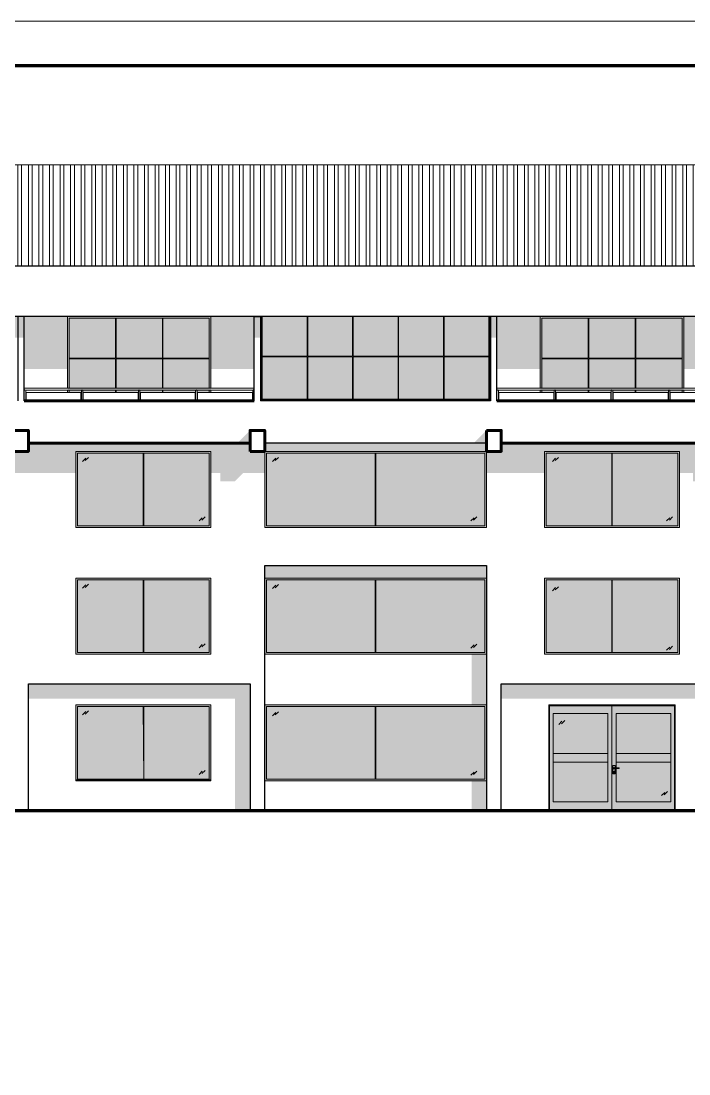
# Model space of a CAD drawing. Header units: inches. Extents: x 140 to 978, y -82 to 38.
# Drawn here: x 844.72 to 860.54, y -52.16 to -27.23 of the extents above; entities that cross this region are included whole.
import ezdxf

# ---------------------------------------------------------------- set-up
doc = ezdxf.new("R2010")
doc.units = ezdxf.units.IN
doc.header["$MEASUREMENT"] = 0
for name, color, linetype, lineweight in [('UNSAAC CUBIERTAS', 22, 'Continuous', 0), ('UNSAAC- ROTULO', 7, 'Continuous', 60), ('UNSAAC-FACHADA (1ER PLANOTYTY', 20, 'Continuous', 60), ('UNSAAC-FACHADA(2DO PLANO)', 7, 'Continuous', 30), ('UNSAAC-LINEA 0.00', 251, 'Continuous', 0), ('UNSAAC-MUEBLE', 254, 'Continuous', 0), ('UNSAAC-SOMBRA', 5, 'Continuous', 0), ('UNSAAC-TEXTURAS', 250, 'Continuous', 0), ('UNSAAC-VARIOS', 30, 'Continuous', 0), ('UNSAAC-VIDRIO', 150, 'Continuous', 30)]:
    doc.layers.add(name, color=color, linetype=linetype, lineweight=lineweight)
pattern_1 = [(37.5, (-346.295782, 0.542984), (-0.00062993358, 0.0192682377), [0, -0.0152, 0, -0.017, 0, -0.01625]), (7.5, (-346.295782, 0.542984), (0.01769776705, 0.02822146065), [0, -0.0082, 0, -0.0137, 0, -0.00525]), (327.5, (-346.308082, 0.542984), (0.03114141862, 5.659054e-05), [0, -0.005, 0, -0.018, 0, -0.0235]), (317.5, (-346.308082, 0.542984), (0.03006126605, 0.00877675565), [0, -0.0025, 0, -0.0118, 0, -0.0135])]
pattern_2 = [(37.5, (-8.997555, 0), (-0.0009449004, 0.02890235654), [0, -0.0228, 0, -0.0255, 0, -0.024375]), (7.5, (-8.997555, 0), (0.0265466506, 0.042332191), [0, -0.0123, 0, -0.02055, 0, -0.007875]), (327.5, (-9.016005, 0), (0.0467121279, 8.48858e-05), [0, -0.0075, 0, -0.027, 0, -0.03525]), (317.5, (-9.016005, 0), (0.045091899, 0.0131651335), [0, -0.00375, 0, -0.0177, 0, -0.02025])]

msp = doc.modelspace()

# ---------------------------------------------------------------- hatches: boundary and pattern name
at = {"layer": 'UNSAAC CUBIERTAS'}
h = msp.add_hatch(dxfattribs=at)
h.set_pattern_fill('STEEL', color=256, scale=2, angle=225, style=0)
h.set_pattern_definition([(270, (676.14612, -38.5623), (0.25, -6e-17), []), (270, (676.2345, -38.6507), (0.25, -6e-17), [])])
h.paths.add_polyline_path([(863.809, -30.633), (844.459, -30.633), (842.196, -31.57), (836.596, -31.57), (833.098, -33.019), (838.046, -33.019), (866.846, -33.019), (869.569, -33.019)])
at = {"layer": 'UNSAAC-LINEA 0.00', "lineweight": 13}
h = msp.add_hatch(color=256, dxfattribs=at)
h.dxf.hatch_style = 1
h.set_gradient(color1=(230, 240, 249), color2=(251, 252, 254), name='HEMISPHERICAL')
h.paths.add_polyline_path([(845.822, -36.02), (849.221, -36.019), (849.221, -34.24), (845.822, -34.241)])
edge = h.paths.add_edge_path()
edge.add_line((850.396, -36.219), (855.846, -36.219))
h = msp.add_hatch(color=256, dxfattribs=at)
h.dxf.hatch_style = 1
h.set_gradient(color1=(230, 240, 249), color2=(251, 252, 254), name='HEMISPHERICAL')
h.paths.add_polyline_path([(849.221, -42.219), (846.021, -42.219), (846.021, -40.419), (849.221, -40.419)])
h.paths.add_polyline_path([(846.021, -37.419), (849.221, -37.419), (849.221, -39.219), (846.021, -39.219)])
h = msp.add_hatch(color=256, dxfattribs=at)
h.dxf.hatch_style = 1
h.set_gradient(color1=(230, 240, 249), color2=(251, 252, 254), name='HEMISPHERICAL')
h.paths.add_polyline_path([(855.746, -39.219), (850.496, -39.219), (850.496, -37.419), (855.746, -37.419)])
h.paths.add_polyline_path([(850.496, -42.219), (855.746, -42.219), (855.746, -40.419), (850.496, -40.419)])
h = msp.add_hatch(color=256, dxfattribs=at)
h.dxf.hatch_style = 1
h.set_gradient(color1=(230, 240, 249), color2=(251, 252, 254), name='HEMISPHERICAL')
h.paths.add_polyline_path([(860.321, -42.219), (857.121, -42.219), (857.121, -40.419), (860.321, -40.419)])
h.paths.add_polyline_path([(860.321, -39.219), (857.121, -39.219), (857.121, -37.419), (860.321, -37.419)])
h = msp.add_hatch(color=256, dxfattribs=at)
h.dxf.hatch_style = 1
h.set_gradient(color1=(230, 240, 249), color2=(251, 252, 254), name='HEMISPHERICAL')
h.paths.add_polyline_path([(849.221, -45.219), (846.022, -45.219), (846.022, -43.419), (849.221, -43.419)])
h = msp.add_hatch(color=256, dxfattribs=at)
h.dxf.hatch_style = 1
h.set_gradient(color1=(230, 240, 249), color2=(251, 252, 254), name='HEMISPHERICAL')
h.paths.add_polyline_path([(850.496, -45.219), (855.746, -45.219), (855.746, -43.419), (850.496, -43.419)])
h = msp.add_hatch(color=256, dxfattribs=at)
h.dxf.hatch_style = 1
h.set_gradient(color1=(230, 240, 249), color2=(251, 252, 254), name='HEMISPHERICAL')
h.paths.add_polyline_path([(860.221, -45.919), (857.221, -45.919), (857.221, -43.419), (860.221, -43.419)])
at = {"layer": 'UNSAAC-SOMBRA', "ltscale": 0.5}
h = msp.add_hatch(dxfattribs=at)
h.set_pattern_fill('AR-SAND', color=256, scale=0.015, style=0)
h.set_pattern_definition(pattern_2)
h.paths.add_polyline_path([(865.846, -34.219), (865.846, -34.726), (861.446, -34.726), (861.446, -35.464), (855.996, -35.464), (855.996, -34.726), (855.846, -34.726), (850.396, -34.726), (850.246, -34.726), (850.246, -35.464), (844.796, -35.464), (844.796, -34.726), (844.646, -34.726), (839.196, -34.726), (839.046, -34.726), (839.046, -35.464), (837.339, -35.464), (837.339, -33.726), (838.046, -33.019), (838.046, -34.219)])
h = msp.add_hatch(dxfattribs=at)
h.set_pattern_fill('AR-SAND', color=256, scale=0.015, style=0)
h.set_pattern_definition(pattern_2)
h.paths.add_polyline_path([(868.309, -37.219), (867.602, -37.926), (865.339, -37.926), (865.139, -38.126), (864.789, -38.126), (864.789, -37.926), (861.189, -37.926), (860.989, -38.126), (860.639, -38.126), (860.639, -37.926), (855.589, -37.926), (855.389, -38.126), (855.039, -38.126), (855.039, -37.926), (849.989, -37.926), (849.789, -38.126), (849.439, -38.126), (849.439, -37.926), (844.389, -37.926), (844.189, -38.126), (843.839, -38.126), (843.839, -37.926), (838.789, -37.926), (838.589, -38.126), (838.239, -38.126), (838.239, -37.926), (833.346, -37.926), (833.346, -37.419), (833.696, -37.419), (833.696, -37.219), (838.646, -37.219), (838.946, -36.919), (838.946, -37.419), (839.296, -37.419), (839.296, -37.219), (844.246, -37.219), (844.546, -36.919), (844.546, -37.419), (844.896, -37.419), (844.896, -37.219), (849.846, -37.219), (850.146, -36.919), (850.146, -37.419), (850.496, -37.419), (850.496, -37.219), (855.446, -37.219), (855.746, -36.919), (855.746, -37.419), (856.096, -37.419), (856.096, -37.219), (861.046, -37.219), (861.346, -36.919), (861.346, -37.419), (861.696, -37.419), (861.696, -37.219), (865.196, -37.219), (865.496, -36.919), (865.496, -37.419), (865.846, -37.419), (865.846, -37.219)])
h = msp.add_hatch(dxfattribs=at)
h.set_pattern_fill('AR-SAND', color=256, scale=0.015, style=0)
h.set_pattern_definition(pattern_2)
h.paths.add_polyline_path([(855.746, -45.919), (855.393, -45.919), (855.393, -40.473), (850.496, -40.473), (850.496, -40.119), (855.746, -40.119)])
h = msp.add_hatch(dxfattribs=at)
h.set_pattern_fill('AR-SAND', color=256, scale=0.015, style=0)
h.set_pattern_definition(pattern_2)
h.paths.add_polyline_path([(850.146, -45.919), (849.793, -45.919), (849.793, -43.273), (844.896, -43.273), (844.896, -42.919), (850.146, -42.919)])
h = msp.add_hatch(dxfattribs=at)
h.set_pattern_fill('AR-SAND', color=256, scale=0.015, style=0)
h.set_pattern_definition(pattern_2)
h.paths.add_polyline_path([(861.346, -45.919), (860.993, -45.919), (860.993, -43.273), (856.096, -43.273), (856.096, -42.919), (861.346, -42.919)])
at = {"layer": 'UNSAAC-TEXTURAS', "ltscale": 0.5}
h = msp.add_hatch(dxfattribs=at)
h.set_pattern_fill('AR-SAND', color=256, scale=0.01, style=0)
h.set_pattern_definition(pattern_1)
h.paths.add_polyline_path([(845.065, -34.042), (845.069, -34.046), (845.069, -34.043)])
h = msp.add_hatch(dxfattribs=at)
h.set_pattern_fill('AR-SAND', color=256, scale=0.01, style=0)
h.set_pattern_definition(pattern_1)
h.paths.add_polyline_path([(846.488, -34.042), (846.492, -34.046), (846.492, -34.043)])
h = msp.add_hatch(dxfattribs=at)
h.set_pattern_fill('AR-SAND', color=256, scale=0.01, style=0)
h.set_pattern_definition(pattern_1)
h.paths.add_polyline_path([(846.494, -34.046), (846.492, -34.043), (846.492, -34.046), (846.494, -34.055)])
h = msp.add_hatch(dxfattribs=at)
h.set_pattern_fill('AR-SAND', color=256, scale=0.01, style=0)
h.set_pattern_definition(pattern_1)
h.paths.add_polyline_path([(847.911, -34.042), (847.915, -34.046), (847.915, -34.043)])
h = msp.add_hatch(dxfattribs=at)
h.set_pattern_fill('AR-SAND', color=256, scale=0.01, style=0)
h.set_pattern_definition(pattern_1)
h.paths.add_polyline_path([(847.917, -34.046), (847.915, -34.043), (847.915, -34.046), (847.917, -34.055)])
h = msp.add_hatch(dxfattribs=at)
h.set_pattern_fill('AR-SAND', color=256, scale=0.01, style=0)
h.set_pattern_definition(pattern_1)
h.paths.add_polyline_path([(849.334, -34.042), (849.338, -34.046), (849.338, -34.043)])
h = msp.add_hatch(dxfattribs=at)
h.set_pattern_fill('AR-SAND', color=256, scale=0.01, style=0)
h.set_pattern_definition(pattern_1)
h.paths.add_polyline_path([(849.34, -34.046), (849.338, -34.043), (849.338, -34.046), (849.34, -34.055)])
h = msp.add_hatch(dxfattribs=at)
h.set_pattern_fill('AR-SAND', color=256, scale=0.01, style=0)
h.set_pattern_definition(pattern_1)
h.paths.add_polyline_path([(850.763, -34.042), (850.757, -34.042), (850.761, -34.043), (850.763, -34.046)])
h = msp.add_hatch(dxfattribs=at)
h.set_pattern_fill('AR-SAND', color=256, scale=0.01, style=0)
h.set_pattern_definition(pattern_1)
h.paths.add_polyline_path([(850.763, -34.021), (850.763, -34.008), (850.76, -34.008)])
h = msp.add_hatch(dxfattribs=at)
h.set_pattern_fill('AR-SAND', color=256, scale=0.01, style=0)
h.set_pattern_definition(pattern_1)
h.paths.add_polyline_path([(856.519, -34.042), (856.513, -34.042), (856.513, -34.046), (856.516, -34.043)])
h = msp.add_hatch(dxfattribs=at)
h.set_pattern_fill('AR-SAND', color=256, scale=0.01, style=0)
h.set_pattern_definition(pattern_1)
h.paths.add_polyline_path([(856.546, -34.043), (856.546, -34.046), (856.548, -34.055), (856.548, -34.046)])
h = msp.add_hatch(dxfattribs=at)
h.set_pattern_fill('AR-SAND', color=256, scale=0.01, style=0)
h.set_pattern_definition(pattern_1)
h.paths.add_polyline_path([(857.538, -34.096), (857.539, -34.096), (857.539, -34.046), (857.538, -34.046)])
h = msp.add_hatch(dxfattribs=at)
h.set_pattern_fill('AR-SAND', color=256, scale=0.01, style=0)
h.set_pattern_definition(pattern_1)
h.paths.add_polyline_path([(857.896, -34.042), (857.9, -34.046), (857.9, -34.043)])
h = msp.add_hatch(dxfattribs=at)
h.set_pattern_fill('AR-SAND', color=256, scale=0.01, style=0)
h.set_pattern_definition(pattern_1)
h.paths.add_polyline_path([(859.25, -34.042), (859.253, -34.046), (859.253, -34.043)])
h = msp.add_hatch(dxfattribs=at)
h.set_pattern_fill('AR-SAND', color=256, scale=0.01, style=0)
h.set_pattern_definition(pattern_1)
h.paths.add_polyline_path([(847.927, -34.295), (847.917, -34.295), (847.917, -34.296), (847.927, -34.296)])
h = msp.add_hatch(dxfattribs=at)
h.set_pattern_fill('AR-SAND', color=256, scale=0.01, style=0)
h.set_pattern_definition(pattern_1)
h.paths.add_polyline_path([(849.295, -34.295), (849.295, -34.296), (849.305, -34.296), (849.305, -34.295)])
h = msp.add_hatch(dxfattribs=at)
h.set_pattern_fill('AR-SAND', color=256, scale=0.01, style=0)
h.set_pattern_definition(pattern_1)
h.paths.add_polyline_path([(849.34, -34.296), (849.35, -34.296), (849.35, -34.295), (849.34, -34.295)])
h = msp.add_hatch(dxfattribs=at)
h.set_pattern_fill('AR-SAND', color=256, scale=0.01, style=0)
h.set_pattern_definition(pattern_1)
h.paths.add_polyline_path([(857.867, -34.295), (857.857, -34.295), (857.857, -34.296), (857.867, -34.296)])
h = msp.add_hatch(dxfattribs=at)
h.set_pattern_fill('AR-SAND', color=256, scale=0.01, style=0)
h.set_pattern_definition(pattern_1)
h.paths.add_polyline_path([(857.912, -34.295), (857.902, -34.295), (857.902, -34.296), (857.912, -34.296)])
h = msp.add_hatch(dxfattribs=at)
h.set_pattern_fill('AR-SAND', color=256, scale=0.01, style=0)
h.set_pattern_definition(pattern_1)
h.paths.add_polyline_path([(859.211, -34.296), (859.221, -34.296), (859.221, -34.295), (859.211, -34.295)])
h = msp.add_hatch(dxfattribs=at)
h.set_pattern_fill('AR-SAND', color=256, scale=0.01, style=0)
h.set_pattern_definition(pattern_1)
h.paths.add_polyline_path([(859.266, -34.295), (859.256, -34.295), (859.256, -34.296), (859.266, -34.296)])
h = msp.add_hatch(dxfattribs=at)
h.set_pattern_fill('AR-SAND', color=256, scale=0.01, style=0)
h.set_pattern_definition(pattern_1)
h.paths.add_polyline_path([(849.638, -43.296), (849.738, -43.296), (849.738, -43.275), (849.737, -43.275), (849.737, -43.295), (849.638, -43.295)])
at = {"layer": 'UNSAAC-VIDRIO', "ltscale": 2.5}
h = msp.add_hatch(color=256, dxfattribs=at)
h.dxf.hatch_style = 1
h.set_gradient(color1=(230, 240, 249), color2=(251, 252, 254), name='HEMISPHERICAL')
h.paths.add_polyline_path([(855.846, -36.219), (850.396, -36.219), (850.396, -34.219), (855.846, -34.219)])
h.paths.add_polyline_path([(860.421, -36.019), (857.021, -36.019), (857.021, -34.219), (860.421, -34.219)])

# ---------------------------------------------------------------- linework, layer by layer
at = {"layer": 'UNSAAC CUBIERTAS'}
msp.add_line((844.459, -30.633), (863.809, -30.633), dxfattribs=at)
msp.add_lwpolyline([(863.809, -30.633), (844.459, -30.633), (842.196, -31.57), (836.596, -31.57), (833.098, -33.019), (838.046, -33.019), (866.846, -33.019), (869.569, -33.019)], close=True, dxfattribs=at)
at = {"layer": 'UNSAAC- ROTULO', "color": 5, "lineweight": 0, "flags": 128}
msp.add_lwpolyline([(821.722, -27.226), (886.222, -27.226), (886.222, -72.976), (821.722, -72.976)], close=True, dxfattribs=at)
at = {"layer": 'UNSAAC- ROTULO', "lineweight": 70, "flags": 128}
msp.add_lwpolyline([(823.222, -28.276), (884.722, -28.276), (884.722, -71.026), (823.222, -71.026)], close=True, dxfattribs=at)
at = {"layer": 'UNSAAC-FACHADA (1ER PLANOTYTY'}
for points in [[(844.796, -36.219), (850.246, -36.219)], [(855.996, -36.219), (861.446, -36.219)], [(850.146, -37.219), (844.896, -37.219)], [(861.346, -37.219), (856.096, -37.219)]]:
    msp.add_lwpolyline(points, dxfattribs=at)
for points in [[(844.546, -36.919), (844.896, -36.919), (844.896, -37.419), (844.546, -37.419)], [(850.146, -37.419), (850.496, -37.419), (850.496, -36.919), (850.146, -36.919)], [(855.746, -36.919), (856.096, -36.919), (856.096, -37.419), (855.746, -37.419)]]:
    msp.add_lwpolyline(points, close=True, dxfattribs=at)
at = {"layer": 'UNSAAC-FACHADA(2DO PLANO)'}
msp.add_lwpolyline([(838.046, -33.019), (866.846, -33.019), (866.846, -34.219), (838.046, -34.219)], close=True, dxfattribs=at)
for points in [[(844.796, -36.219), (844.796, -34.219), (844.646, -34.219), (844.646, -36.219)], [(850.246, -36.219), (850.246, -34.219), (850.396, -34.219), (850.396, -36.219)], [(855.996, -36.219), (855.996, -34.219), (855.846, -34.219), (855.846, -36.219)], [(861.346, -37.219), (856.096, -37.219), (856.096, -37.419), (855.746, -37.419), (855.746, -37.219), (850.496, -37.219), (850.496, -37.419), (850.146, -37.419), (850.146, -37.219), (844.896, -37.219), (844.896, -37.419), (844.546, -37.419)], [(844.546, -45.919), (844.896, -45.919), (844.896, -42.919), (850.146, -42.919), (850.146, -45.919), (850.496, -45.919), (850.496, -40.119), (855.746, -40.119), (855.746, -45.919), (856.096, -45.919), (856.096, -42.919), (861.346, -42.919)]]:
    msp.add_lwpolyline(points, dxfattribs=at)
at = {"layer": 'UNSAAC-LINEA 0.00', "lineweight": 13}
for p, q in [((845.821, -34.219), (845.821, -35.919)), ((845.822, -34.22), (849.22, -34.22)), ((845.822, -34.24), (845.822, -34.22)), ((845.822, -35.919), (845.822, -34.24)), ((845.862, -35.212), (845.862, -34.26)), ((845.862, -34.26), (846.958, -34.26)), ((846.958, -34.26), (846.958, -35.212)), ((846.973, -34.26), (846.958, -34.26)), ((846.973, -34.26), (848.069, -34.26)), ((846.973, -35.212), (846.973, -34.26)), ((848.084, -34.26), (848.069, -34.26)), ((848.069, -34.26), (848.069, -35.212)), ((848.084, -34.26), (849.18, -34.26)), ((848.084, -35.212), (848.084, -34.26)), ((849.18, -34.26), (849.18, -35.212)), ((849.22, -34.22), (849.22, -34.24)), ((849.22, -35.919), (849.22, -34.24)), ((849.221, -35.919), (849.221, -34.219)), ((850.417, -34.219), (850.417, -36.198)), ((850.437, -34.219), (850.437, -35.162)), ((851.499, -35.162), (851.499, -34.219)), ((851.514, -34.219), (851.514, -35.162)), ((852.575, -35.162), (852.575, -34.219)), ((852.59, -34.219), (852.59, -35.162)), ((853.652, -35.162), (853.652, -34.219)), ((853.667, -34.219), (853.667, -35.162)), ((854.729, -35.162), (854.729, -34.219)), ((854.744, -34.219), (854.744, -35.162)), ((855.805, -35.162), (855.805, -34.219)), ((855.825, -36.198), (855.825, -34.219)), ((857.021, -34.219), (857.021, -35.919)), ((857.022, -34.22), (860.42, -34.22)), ((857.022, -34.24), (857.022, -34.22)), ((857.022, -35.919), (857.022, -34.24)), ((857.062, -35.212), (857.062, -34.26)), ((857.062, -34.26), (858.158, -34.26)), ((858.158, -34.26), (858.158, -35.212)), ((858.173, -34.26), (858.158, -34.26)), ((858.173, -34.26), (859.269, -34.26)), ((858.173, -35.212), (858.173, -34.26)), ((859.284, -34.26), (859.269, -34.26)), ((859.269, -34.26), (859.269, -35.212)), ((859.284, -34.26), (860.38, -34.26)), ((859.284, -35.212), (859.284, -34.26)), ((860.38, -34.26), (860.38, -35.212)), ((860.42, -34.22), (860.42, -34.24)), ((860.42, -35.919), (860.42, -34.24)), ((860.421, -35.919), (860.421, -34.219)), ((845.862, -35.212), (845.862, -35.227)), ((846.958, -35.212), (845.862, -35.212)), ((845.862, -35.919), (845.862, -35.227)), ((846.958, -35.227), (845.862, -35.227)), ((846.958, -35.227), (846.958, -35.919)), ((848.069, -35.212), (846.973, -35.212)), ((846.973, -35.227), (848.069, -35.227)), ((846.973, -35.919), (846.973, -35.227)), ((848.069, -35.227), (848.069, -35.919)), ((848.084, -35.212), (849.18, -35.212)), ((848.084, -35.227), (849.18, -35.227)), ((848.084, -35.919), (848.084, -35.227)), ((849.18, -35.227), (849.18, -35.212)), ((849.18, -35.227), (849.18, -35.919)), ((850.437, -35.177), (850.437, -35.162)), ((851.499, -35.162), (850.437, -35.162)), ((850.437, -35.177), (850.437, -36.178)), ((851.499, -35.177), (850.437, -35.177)), ((851.499, -36.178), (851.499, -35.177)), ((852.575, -35.162), (851.514, -35.162)), ((851.514, -35.177), (852.575, -35.177)), ((851.514, -35.177), (851.514, -36.178)), ((852.575, -36.178), (852.575, -35.177)), ((853.652, -35.162), (852.59, -35.162)), ((852.59, -35.177), (853.652, -35.177)), ((852.59, -35.177), (852.59, -36.178)), ((853.652, -36.178), (853.652, -35.177)), ((853.667, -35.162), (854.729, -35.162)), ((853.667, -35.177), (854.729, -35.177)), ((853.667, -35.177), (853.667, -36.178)), ((854.729, -36.178), (854.729, -35.177)), ((854.744, -35.162), (855.805, -35.162)), ((855.805, -35.177), (854.744, -35.177)), ((854.744, -35.177), (854.744, -36.178)), ((855.805, -35.162), (855.805, -35.177)), ((855.805, -36.178), (855.805, -35.177)), ((857.062, -35.212), (857.062, -35.227)), ((858.158, -35.212), (857.062, -35.212)), ((857.062, -35.919), (857.062, -35.227)), ((858.158, -35.227), (857.062, -35.227)), ((858.158, -35.227), (858.158, -35.919)), ((859.269, -35.212), (858.173, -35.212)), ((858.173, -35.227), (859.269, -35.227)), ((858.173, -35.919), (858.173, -35.227)), ((859.269, -35.227), (859.269, -35.919)), ((859.284, -35.212), (860.38, -35.212)), ((859.284, -35.227), (860.38, -35.227)), ((859.284, -35.919), (859.284, -35.227)), ((860.38, -35.227), (860.38, -35.212)), ((860.38, -35.227), (860.38, -35.919)), ((850.246, -35.919), (844.796, -35.919)), ((846.15, -35.969), (844.831, -35.969)), ((844.841, -36.019), (846.14, -36.019)), ((845.821, -35.969), (845.821, -36.019)), ((845.822, -36.019), (845.822, -35.969)), ((845.862, -36.019), (845.862, -35.969)), ((846.14, -36.219), (846.14, -36.019)), ((846.15, -35.969), (846.152, -35.967)), ((846.15, -35.969), (846.15, -36.219)), ((846.156, -35.966), (846.152, -35.967)), ((846.156, -35.966), (846.159, -35.963)), ((846.168, -35.961), (846.159, -35.963)), ((846.176, -35.963), (846.168, -35.961)), ((846.179, -35.966), (846.176, -35.963)), ((846.179, -35.966), (846.183, -35.967)), ((846.185, -35.969), (846.183, -35.967)), ((846.185, -35.969), (846.185, -36.219)), ((847.504, -35.969), (846.185, -35.969)), ((846.195, -36.019), (847.494, -36.019)), ((846.195, -36.219), (846.195, -36.019)), ((846.958, -35.969), (846.958, -36.019)), ((846.973, -36.019), (846.973, -35.969)), ((847.494, -36.219), (847.494, -36.019)), ((847.504, -35.969), (847.506, -35.967)), ((847.504, -35.969), (847.504, -36.219)), ((847.51, -35.966), (847.506, -35.967)), ((847.51, -35.966), (847.513, -35.963)), ((847.521, -35.961), (847.513, -35.963)), ((847.53, -35.963), (847.521, -35.961)), ((847.533, -35.966), (847.53, -35.963)), ((847.533, -35.966), (847.536, -35.967)), ((847.539, -35.969), (847.536, -35.967)), ((847.539, -35.969), (847.539, -36.219)), ((848.858, -35.969), (847.539, -35.969)), ((847.549, -36.019), (848.848, -36.019)), ((847.549, -36.219), (847.549, -36.019)), ((848.069, -35.969), (848.069, -36.019)), ((848.084, -36.019), (848.084, -35.969)), ((848.848, -36.219), (848.848, -36.019)), ((848.858, -35.969), (848.86, -35.967)), ((848.858, -35.969), (848.858, -36.219)), ((848.864, -35.966), (848.86, -35.967)), ((848.864, -35.966), (848.866, -35.963)), ((848.875, -35.961), (848.866, -35.963)), ((848.884, -35.963), (848.875, -35.961)), ((848.886, -35.966), (848.884, -35.963)), ((848.886, -35.966), (848.89, -35.967)), ((848.893, -35.969), (848.89, -35.967)), ((848.893, -35.969), (848.893, -36.219)), ((850.211, -35.969), (848.893, -35.969)), ((848.903, -36.019), (850.201, -36.019)), ((848.903, -36.219), (848.903, -36.019)), ((849.18, -35.969), (849.18, -36.019)), ((849.22, -36.019), (849.22, -35.969)), ((849.221, -36.019), (849.221, -35.969)), ((861.446, -35.919), (855.996, -35.919)), ((857.35, -35.969), (856.031, -35.969)), ((856.041, -36.019), (857.34, -36.019)), ((857.021, -35.969), (857.021, -36.019)), ((857.022, -36.019), (857.022, -35.969)), ((857.062, -36.019), (857.062, -35.969)), ((857.34, -36.219), (857.34, -36.019)), ((857.35, -35.969), (857.352, -35.967)), ((857.35, -35.969), (857.35, -36.219)), ((857.356, -35.966), (857.352, -35.967)), ((857.356, -35.966), (857.359, -35.963)), ((857.368, -35.961), (857.359, -35.963)), ((857.376, -35.963), (857.368, -35.961)), ((857.379, -35.966), (857.376, -35.963)), ((857.379, -35.966), (857.383, -35.967)), ((857.385, -35.969), (857.383, -35.967)), ((857.385, -35.969), (857.385, -36.219)), ((858.704, -35.969), (857.385, -35.969)), ((857.395, -36.019), (858.694, -36.019)), ((857.395, -36.219), (857.395, -36.019)), ((858.158, -35.969), (858.158, -36.019)), ((858.173, -36.019), (858.173, -35.969)), ((858.694, -36.219), (858.694, -36.019)), ((858.704, -35.969), (858.706, -35.967)), ((858.704, -35.969), (858.704, -36.219)), ((858.71, -35.966), (858.706, -35.967)), ((858.71, -35.966), (858.713, -35.963)), ((858.721, -35.961), (858.713, -35.963)), ((858.73, -35.963), (858.721, -35.961)), ((858.733, -35.966), (858.73, -35.963)), ((858.733, -35.966), (858.736, -35.967)), ((858.739, -35.969), (858.736, -35.967)), ((858.739, -35.969), (858.739, -36.219)), ((860.058, -35.969), (858.739, -35.969)), ((858.749, -36.019), (860.048, -36.019)), ((858.749, -36.219), (858.749, -36.019)), ((859.269, -35.969), (859.269, -36.019)), ((859.284, -36.019), (859.284, -35.969)), ((860.048, -36.219), (860.048, -36.019)), ((860.058, -35.969), (860.06, -35.967)), ((860.058, -35.969), (860.058, -36.219)), ((860.064, -35.966), (860.06, -35.967)), ((860.064, -35.966), (860.066, -35.963)), ((860.075, -35.961), (860.066, -35.963)), ((860.084, -35.963), (860.075, -35.961)), ((860.086, -35.966), (860.084, -35.963)), ((860.086, -35.966), (860.09, -35.967)), ((860.093, -35.969), (860.09, -35.967)), ((860.093, -35.969), (860.093, -36.219)), ((861.411, -35.969), (860.093, -35.969)), ((860.103, -36.019), (861.401, -36.019)), ((860.103, -36.219), (860.103, -36.019)), ((860.38, -35.969), (860.38, -36.019)), ((860.42, -36.019), (860.42, -35.969)), ((860.421, -36.019), (860.421, -35.969)), ((846.15, -36.178), (846.14, -36.178)), ((846.15, -36.218), (846.14, -36.218)), ((846.195, -36.178), (846.185, -36.178)), ((846.195, -36.218), (846.185, -36.218)), ((847.504, -36.178), (847.494, -36.178)), ((847.504, -36.218), (847.494, -36.218)), ((847.549, -36.178), (847.539, -36.178)), ((847.549, -36.218), (847.539, -36.218)), ((848.858, -36.178), (848.848, -36.178)), ((848.858, -36.218), (848.848, -36.218)), ((848.903, -36.178), (848.893, -36.178)), ((848.903, -36.218), (848.893, -36.218)), ((850.417, -36.198), (855.825, -36.198)), ((850.437, -36.178), (851.499, -36.178)), ((851.514, -36.178), (851.499, -36.178)), ((851.514, -36.178), (852.575, -36.178)), ((852.59, -36.178), (852.575, -36.178)), ((852.59, -36.178), (853.652, -36.178)), ((853.667, -36.178), (853.652, -36.178)), ((853.667, -36.178), (854.729, -36.178)), ((854.744, -36.178), (854.729, -36.178)), ((854.744, -36.178), (855.805, -36.178)), ((849.221, -37.419), (846.021, -37.419)), ((846.021, -37.419), (846.021, -39.219)), ((846.062, -39.178), (846.062, -37.46)), ((846.062, -37.46), (847.614, -37.46)), ((847.614, -39.178), (847.614, -37.46)), ((847.614, -37.46), (847.629, -37.46)), ((847.629, -37.46), (847.629, -39.178)), ((847.629, -37.46), (849.18, -37.46)), ((849.18, -37.46), (849.18, -39.178)), ((849.221, -39.219), (849.221, -37.419)), ((850.496, -39.219), (850.496, -37.419)), ((855.746, -37.419), (850.496, -37.419)), ((850.537, -39.178), (850.537, -37.46)), ((850.537, -37.46), (853.114, -37.46)), ((853.114, -39.178), (853.114, -37.46)), ((853.114, -37.46), (853.129, -37.46)), ((853.129, -37.46), (853.129, -39.178)), ((853.129, -37.46), (855.705, -37.46)), ((855.705, -37.46), (855.705, -39.178)), ((855.746, -39.219), (855.746, -37.419)), ((860.321, -37.419), (857.121, -37.419)), ((857.121, -37.419), (857.121, -39.219)), ((858.714, -37.46), (857.162, -37.46)), ((857.162, -37.46), (857.162, -39.178)), ((858.729, -37.46), (858.714, -37.46)), ((858.714, -37.46), (858.714, -39.178)), ((858.729, -39.178), (858.729, -37.46)), ((860.28, -37.46), (858.729, -37.46)), ((860.28, -39.178), (860.28, -37.46)), ((860.321, -39.219), (860.321, -37.419)), ((846.021, -39.219), (849.221, -39.219)), ((847.614, -39.178), (846.062, -39.178)), ((847.629, -39.178), (847.614, -39.178)), ((849.18, -39.178), (847.629, -39.178)), ((850.496, -39.219), (855.746, -39.219)), ((853.114, -39.178), (850.537, -39.178)), ((853.129, -39.178), (853.114, -39.178)), ((855.705, -39.178), (853.129, -39.178)), ((857.121, -39.219), (860.321, -39.219)), ((857.162, -39.178), (858.714, -39.178)), ((858.714, -39.178), (858.729, -39.178)), ((858.729, -39.178), (860.28, -39.178)), ((855.746, -40.419), (855.746, -40.119)), ((849.221, -40.419), (846.021, -40.419)), ((846.021, -40.419), (846.021, -42.219)), ((846.062, -42.178), (846.062, -40.46)), ((846.062, -40.46), (847.614, -40.46)), ((847.614, -42.178), (847.614, -40.46)), ((847.614, -40.46), (847.629, -40.46)), ((847.629, -40.46), (847.629, -42.178)), ((847.629, -40.46), (849.18, -40.46)), ((849.18, -40.46), (849.18, -42.178)), ((849.221, -42.219), (849.221, -40.419)), ((850.496, -42.919), (850.496, -40.419)), ((850.537, -42.178), (850.537, -40.46)), ((850.537, -40.46), (853.114, -40.46)), ((853.114, -42.178), (853.114, -40.46)), ((853.114, -40.46), (853.129, -40.46)), ((853.129, -40.46), (853.129, -42.178)), ((853.129, -40.46), (855.705, -40.46)), ((855.705, -40.46), (855.705, -42.178)), ((855.746, -42.919), (855.746, -40.419)), ((860.321, -40.419), (857.121, -40.419)), ((857.121, -40.419), (857.121, -42.219)), ((858.714, -40.46), (857.162, -40.46)), ((857.162, -40.46), (857.162, -42.178)), ((858.729, -40.46), (858.714, -40.46)), ((858.714, -40.46), (858.714, -42.178)), ((858.729, -42.178), (858.729, -40.46)), ((860.28, -40.46), (858.729, -40.46)), ((860.28, -42.178), (860.28, -40.46)), ((860.321, -42.219), (860.321, -40.419)), ((846.021, -42.219), (849.221, -42.219)), ((847.614, -42.178), (846.062, -42.178)), ((847.629, -42.178), (847.614, -42.178)), ((849.18, -42.178), (847.629, -42.178)), ((850.496, -42.219), (855.746, -42.219)), ((853.114, -42.178), (850.537, -42.178)), ((853.129, -42.178), (853.114, -42.178)), ((855.705, -42.178), (853.129, -42.178)), ((857.121, -42.219), (860.321, -42.219)), ((857.162, -42.178), (858.714, -42.178)), ((858.714, -42.178), (858.729, -42.178)), ((858.729, -42.178), (860.28, -42.178)), ((850.496, -43.419), (850.496, -42.919)), ((855.746, -43.419), (855.746, -42.919)), ((849.22, -43.42), (846.022, -43.42)), ((846.022, -43.42), (846.022, -43.44)), ((846.022, -45.198), (846.022, -43.44)), ((849.22, -43.44), (849.22, -43.42)), ((849.22, -45.198), (849.22, -43.44)), ((850.496, -45.919), (850.496, -43.419)), ((855.745, -43.42), (850.497, -43.42)), ((850.497, -43.42), (850.497, -43.44)), ((850.497, -45.198), (850.497, -43.44)), ((853.114, -43.46), (850.537, -43.46)), ((850.537, -43.46), (850.537, -45.178)), ((853.129, -43.46), (853.114, -43.46)), ((853.114, -43.46), (853.114, -45.178)), ((853.129, -45.178), (853.129, -43.46)), ((855.705, -43.46), (853.129, -43.46)), ((855.705, -45.178), (855.705, -43.46)), ((855.745, -43.44), (855.745, -43.42)), ((855.745, -45.198), (855.745, -43.44)), ((855.746, -45.919), (855.746, -43.419)), ((857.221, -43.439), (857.221, -43.419)), ((857.221, -43.419), (860.221, -43.419)), ((857.221, -45.919), (857.221, -43.439)), ((857.241, -43.439), (857.241, -45.919)), ((860.201, -43.439), (857.241, -43.439)), ((857.329, -45.719), (857.329, -43.627)), ((857.329, -43.627), (858.621, -43.627)), ((858.621, -43.627), (858.621, -45.719)), ((858.721, -43.439), (858.721, -45.919)), ((858.821, -43.627), (858.821, -44.909)), ((860.113, -43.627), (858.821, -43.627)), ((860.113, -45.719), (860.113, -43.627)), ((860.201, -45.919), (860.201, -43.439)), ((860.221, -43.419), (860.221, -43.439)), ((860.221, -43.439), (860.221, -45.919)), ((858.621, -44.573), (857.329, -44.573)), ((858.821, -44.573), (860.113, -44.573)), ((857.329, -44.773), (858.621, -44.773)), ((858.743, -44.859), (858.8, -44.859)), ((858.743, -45.049), (858.743, -44.859)), ((858.8, -44.859), (858.8, -44.909)), ((860.113, -44.773), (858.821, -44.773)), ((858.8, -45.049), (858.743, -45.049)), ((858.749, -45.014), (858.752, -45.003)), ((858.752, -45.025), (858.749, -45.014)), ((858.751, -45.014), (858.754, -45.004)), ((858.754, -45.024), (858.751, -45.014)), ((858.752, -45.003), (858.76, -44.995)), ((858.76, -45.033), (858.752, -45.025)), ((858.754, -45.004), (858.761, -44.997)), ((858.761, -45.032), (858.754, -45.024)), ((858.758, -44.919), (858.76, -44.913)), ((858.76, -44.926), (858.758, -44.919)), ((858.759, -44.919), (858.761, -44.913)), ((858.761, -44.925), (858.759, -44.919)), ((858.76, -44.913), (858.765, -44.908)), ((858.765, -44.931), (858.76, -44.926)), ((858.76, -44.995), (858.771, -44.992)), ((858.771, -45.036), (858.76, -45.033)), ((858.761, -44.913), (858.765, -44.909)), ((858.761, -44.919), (858.764, -44.912)), ((858.764, -44.926), (858.761, -44.919)), ((858.765, -44.93), (858.761, -44.925)), ((858.761, -44.997), (858.771, -44.994)), ((858.771, -45.034), (858.761, -45.032)), ((858.763, -44.919), (858.766, -44.912)), ((858.766, -44.926), (858.763, -44.919)), ((858.763, -45.005), (858.766, -45)), ((858.766, -45.011), (858.763, -45.005)), ((858.764, -44.912), (858.771, -44.909)), ((858.771, -44.929), (858.764, -44.926)), ((858.764, -45.005), (858.766, -45)), ((858.766, -45.01), (858.764, -45.005)), ((858.765, -44.908), (858.771, -44.906)), ((858.765, -44.909), (858.771, -44.907)), ((858.771, -44.931), (858.765, -44.93)), ((858.771, -44.932), (858.765, -44.931)), ((858.766, -45), (858.771, -44.997)), ((858.766, -45), (858.771, -44.998)), ((858.771, -45.012), (858.766, -45.01)), ((858.771, -45.013), (858.766, -45.011)), ((858.77, -44.919), (858.772, -44.912)), ((858.772, -44.926), (858.77, -44.919)), ((858.771, -44.906), (858.778, -44.908)), ((858.771, -44.907), (858.777, -44.909)), ((858.771, -44.909), (858.773, -44.909)), ((858.771, -44.929), (858.773, -44.929)), ((858.777, -44.93), (858.771, -44.931)), ((858.778, -44.931), (858.771, -44.932)), ((858.771, -44.992), (858.782, -44.995)), ((858.771, -44.994), (858.781, -44.997)), ((858.771, -44.997), (858.777, -45)), ((858.771, -44.998), (858.776, -45)), ((858.776, -45.01), (858.771, -45.012)), ((858.777, -45.011), (858.771, -45.013)), ((858.781, -45.032), (858.771, -45.034)), ((858.782, -45.033), (858.771, -45.036)), ((858.773, -44.909), (858.777, -44.909)), ((858.773, -44.929), (858.777, -44.929)), ((858.776, -45), (858.778, -45.005)), ((858.778, -45.005), (858.776, -45.01)), ((858.777, -44.909), (858.778, -44.909)), ((858.777, -44.909), (858.784, -44.909)), ((858.778, -44.929), (858.777, -44.93)), ((858.777, -44.929), (858.784, -44.929)), ((858.777, -45), (858.779, -45.005)), ((858.779, -45.005), (858.777, -45.011)), ((858.778, -44.908), (858.779, -44.909)), ((858.779, -44.929), (858.778, -44.931)), ((858.78, -44.919), (858.781, -44.912)), ((858.781, -44.926), (858.78, -44.919)), ((858.781, -44.997), (858.789, -45.004)), ((858.789, -45.024), (858.781, -45.032)), ((858.782, -44.995), (858.79, -45.003)), ((858.79, -45.025), (858.782, -45.033)), ((858.784, -44.909), (858.791, -44.909)), ((858.784, -44.929), (858.791, -44.929)), ((858.789, -45.004), (858.791, -45.014)), ((858.791, -45.014), (858.789, -45.024)), ((858.79, -45.003), (858.793, -45.014)), ((858.793, -45.014), (858.79, -45.025)), ((858.791, -44.909), (858.861, -44.909)), ((858.791, -44.929), (858.861, -44.929)), ((858.8, -44.929), (858.8, -45.049)), ((858.821, -44.929), (858.821, -45.719)), ((858.861, -44.909), (858.869, -44.909)), ((858.861, -44.929), (858.869, -44.929)), ((858.869, -44.909), (858.875, -44.909)), ((858.869, -44.929), (858.875, -44.929)), ((858.873, -44.919), (858.872, -44.912)), ((858.872, -44.926), (858.873, -44.919)), ((858.875, -44.909), (858.88, -44.909)), ((858.875, -44.929), (858.88, -44.929)), ((858.88, -44.909), (858.881, -44.909)), ((858.88, -44.929), (858.881, -44.929)), ((858.888, -44.912), (858.881, -44.909)), ((858.883, -44.919), (858.881, -44.912)), ((858.881, -44.926), (858.883, -44.919)), ((858.881, -44.929), (858.888, -44.926)), ((858.889, -44.919), (858.886, -44.912)), ((858.886, -44.926), (858.889, -44.919)), ((858.891, -44.919), (858.888, -44.912)), ((858.888, -44.926), (858.891, -44.919)), ((846.022, -45.218), (846.022, -45.198)), ((846.022, -45.218), (849.22, -45.218)), ((849.22, -45.218), (849.22, -45.198)), ((850.496, -45.219), (855.746, -45.219)), ((850.497, -45.218), (850.497, -45.198)), ((850.497, -45.218), (855.745, -45.218)), ((850.537, -45.178), (853.114, -45.178)), ((853.114, -45.178), (853.129, -45.178)), ((853.129, -45.178), (855.705, -45.178)), ((855.745, -45.218), (855.745, -45.198)), ((858.621, -45.719), (857.329, -45.719)), ((858.821, -45.719), (860.113, -45.719))]:
    msp.add_line(p, q, dxfattribs=at)
for points in [[(845.822, -34.24), (845.821, -35.919)], [(849.221, -34.24), (849.22, -35.919)], [(857.022, -34.24), (857.021, -35.919)], [(860.422, -34.24), (860.421, -35.919)], [(845.821, -35.969), (845.821, -36.019)], [(849.22, -35.969), (849.22, -36.019)], [(857.021, -35.969), (857.021, -36.019)], [(860.421, -35.969), (860.421, -36.019)], [(850.396, -36.219), (855.846, -36.219)], [(855.746, -37.219), (850.496, -37.219)], [(846.256, -37.576), (846.178, -37.654)], [(846.321, -37.559), (846.243, -37.636)], [(850.755, -37.576), (850.677, -37.654)], [(850.819, -37.559), (850.742, -37.636)], [(857.386, -37.576), (857.308, -37.654)], [(857.45, -37.559), (857.373, -37.636)], [(849.015, -38.988), (848.938, -39.065)], [(849.08, -38.97), (849.003, -39.047)], [(855.456, -38.988), (855.378, -39.065)], [(855.52, -38.97), (855.443, -39.047)], [(860.092, -38.988), (860.015, -39.065)], [(860.157, -38.97), (860.08, -39.047)], [(846.256, -40.577), (846.178, -40.655)], [(846.321, -40.559), (846.243, -40.637)], [(850.755, -40.586), (850.677, -40.663)], [(850.819, -40.568), (850.742, -40.645)], [(857.386, -40.639), (857.308, -40.716)], [(857.45, -40.621), (857.373, -40.698)], [(849.015, -41.989), (848.938, -42.066)], [(849.08, -41.971), (849.003, -42.048)], [(855.456, -41.997), (855.378, -42.074)], [(860.092, -42.05), (860.015, -42.127)], [(860.157, -42.032), (860.08, -42.11)], [(846.021, -43.419), (846.021, -45.219), (849.221, -45.219), (849.221, -43.419)], [(846.256, -43.576), (846.178, -43.654)], [(846.321, -43.559), (846.243, -43.636)], [(847.629, -43.46), (847.629, -45.178), (849.18, -45.178), (849.18, -43.46), (847.629, -43.46), (847.614, -43.46)], [(850.755, -43.599), (850.677, -43.677)], [(850.819, -43.582), (850.742, -43.659)], [(857.535, -43.807), (857.458, -43.884)], [(857.6, -43.789), (857.523, -43.866)], [(849.015, -44.988), (848.938, -45.065)], [(849.08, -44.97), (849.003, -45.047)], [(855.456, -45.011), (855.378, -45.088)], [(855.52, -44.993), (855.443, -45.07)], [(859.969, -45.491), (859.892, -45.568)], [(860.034, -45.473), (859.957, -45.55)]]:
    msp.add_lwpolyline(points, dxfattribs=at)
for points in [[(846.021, -37.419), (849.221, -37.419), (849.221, -39.219), (846.021, -39.219)], [(855.746, -39.219), (850.496, -39.219), (850.496, -37.419), (855.746, -37.419)], [(860.321, -39.219), (857.121, -39.219), (857.121, -37.419), (860.321, -37.419)], [(849.221, -42.219), (846.021, -42.219), (846.021, -40.419), (849.221, -40.419)], [(850.496, -42.219), (855.746, -42.219), (855.746, -40.419), (850.496, -40.419)], [(860.321, -42.219), (857.121, -42.219), (857.121, -40.419), (860.321, -40.419)], [(846.022, -45.198), (849.221, -45.198), (849.221, -43.419), (846.022, -43.419)], [(847.614, -43.46), (846.062, -43.46), (846.062, -45.178), (847.614, -45.178), (847.629, -45.178)], [(850.496, -45.219), (855.746, -45.219), (855.746, -43.419), (850.496, -43.419)], [(860.221, -45.919), (857.221, -45.919), (857.221, -43.419), (860.221, -43.419)]]:
    msp.add_lwpolyline(points, close=True, dxfattribs=at)
at = {"layer": 'UNSAAC-MUEBLE', "lineweight": 13}
for p, q in [((844.796, -35.969), (844.799, -35.967)), ((844.802, -35.966), (844.799, -35.967)), ((844.802, -35.966), (844.805, -35.963)), ((844.814, -35.961), (844.805, -35.963)), ((844.823, -35.963), (844.814, -35.961)), ((844.825, -35.966), (844.823, -35.963)), ((844.825, -35.966), (844.829, -35.967)), ((844.831, -35.969), (844.829, -35.967)), ((844.831, -35.969), (844.831, -36.219)), ((844.841, -36.219), (844.841, -36.019)), ((850.201, -36.219), (850.201, -36.019)), ((850.211, -35.969), (850.214, -35.967)), ((850.211, -35.969), (850.211, -36.219)), ((850.217, -35.966), (850.214, -35.967)), ((850.217, -35.966), (850.22, -35.963)), ((850.229, -35.961), (850.22, -35.963)), ((850.238, -35.963), (850.229, -35.961)), ((850.24, -35.966), (850.238, -35.963)), ((850.24, -35.966), (850.244, -35.967)), ((850.246, -35.969), (850.244, -35.967)), ((850.246, -35.944), (850.246, -35.932)), ((850.246, -35.957), (850.246, -35.944)), ((855.996, -35.945), (855.996, -35.944)), ((855.996, -35.944), (855.996, -35.944)), ((855.996, -35.969), (855.999, -35.967)), ((856.002, -35.966), (855.999, -35.967)), ((856.002, -35.966), (856.005, -35.963)), ((856.014, -35.961), (856.005, -35.963)), ((856.023, -35.963), (856.014, -35.961)), ((856.025, -35.966), (856.023, -35.963)), ((856.025, -35.966), (856.029, -35.967)), ((856.031, -35.969), (856.029, -35.967)), ((856.031, -35.969), (856.031, -36.219)), ((856.041, -36.219), (856.041, -36.019)), ((857.35, -36.178), (857.34, -36.178)), ((857.35, -36.218), (857.34, -36.218)), ((857.395, -36.178), (857.385, -36.178)), ((857.395, -36.218), (857.385, -36.218)), ((858.704, -36.178), (858.694, -36.178)), ((858.704, -36.218), (858.694, -36.218)), ((858.749, -36.178), (858.739, -36.178)), ((858.749, -36.218), (858.739, -36.218)), ((860.058, -36.178), (860.048, -36.178)), ((860.058, -36.218), (860.048, -36.218)), ((860.103, -36.178), (860.093, -36.178)), ((860.103, -36.218), (860.093, -36.218)), ((844.896, -45.919), (844.896, -43.419)), ((850.146, -45.919), (850.146, -43.419)), ((856.096, -45.919), (856.096, -43.419))]:
    msp.add_line(p, q, dxfattribs=at)
at = {"layer": 'UNSAAC-SOMBRA', "ltscale": 0.5}
msp.add_lwpolyline([(855.52, -41.979), (855.443, -42.057)], dxfattribs=at)
at = {"layer": 'UNSAAC-VARIOS', "color": 3, "lineweight": 100}
msp.add_line((830.896, -45.919), (873.571, -45.919), dxfattribs=at)

doc.saveas('drawing.dxf')
